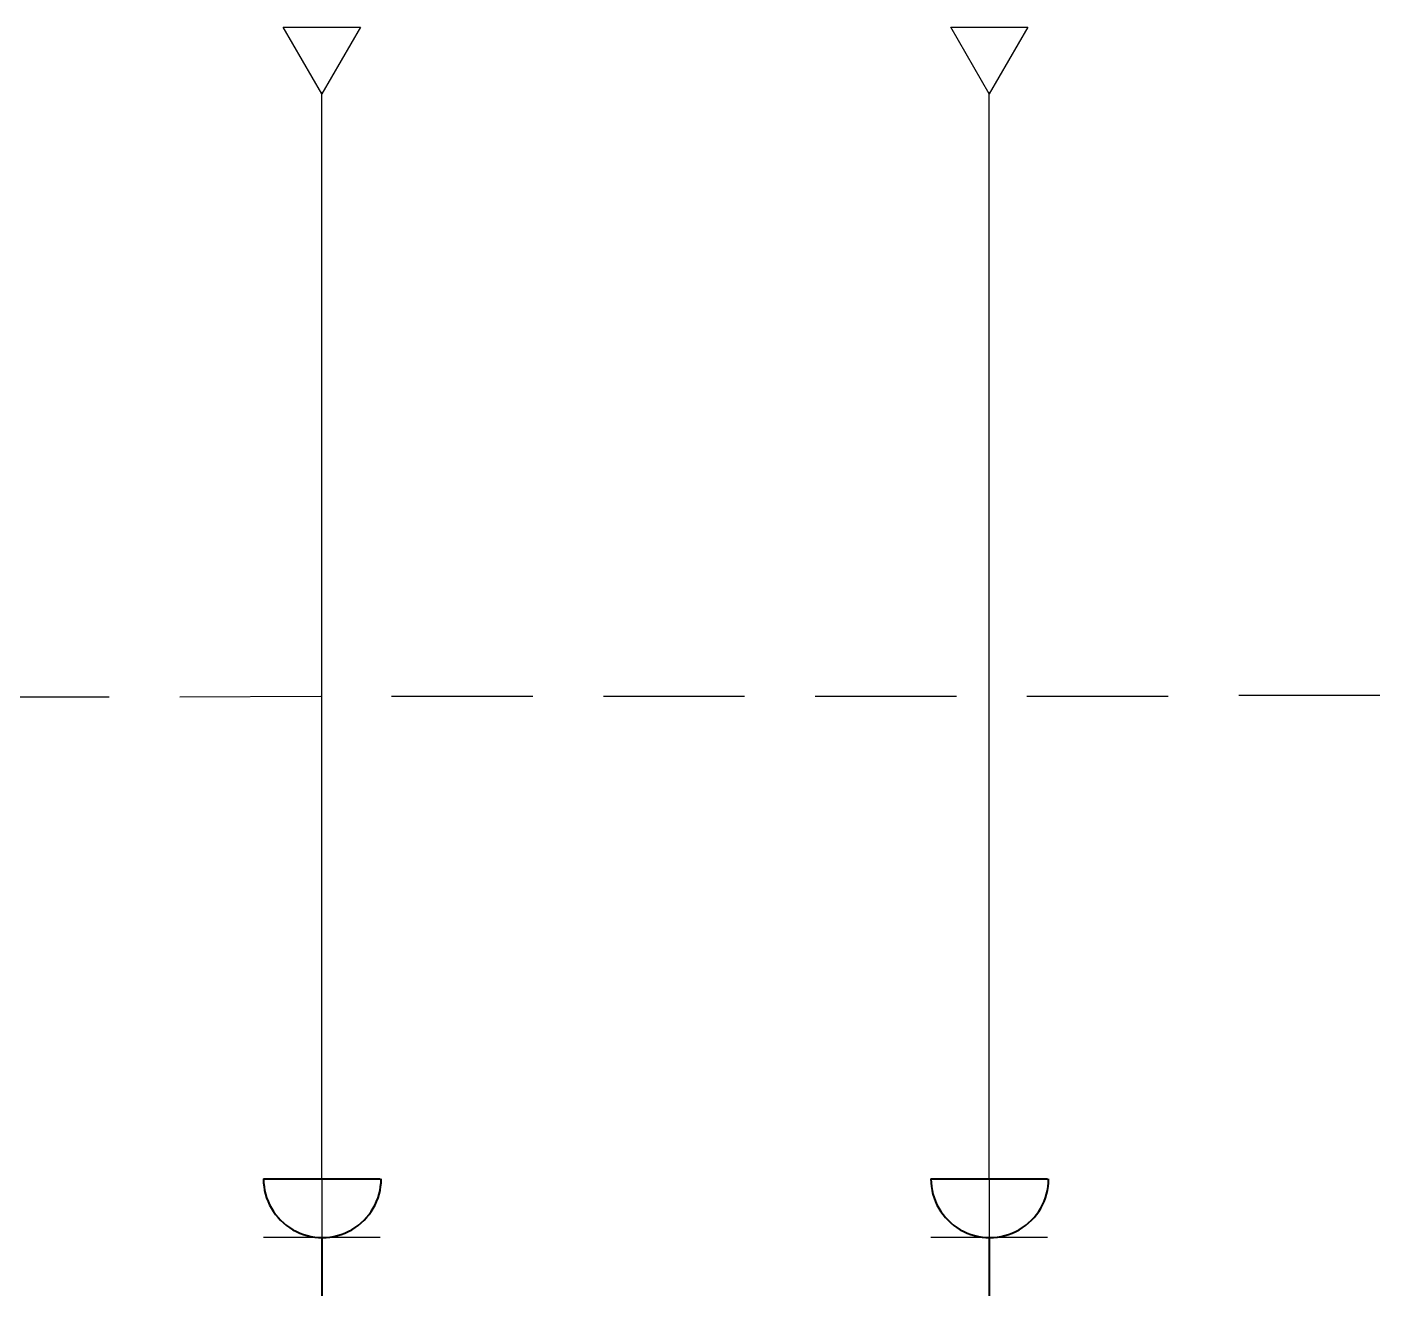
# Model space of a CAD drawing. Header units: millimetres. Extents: x -32 to 417638015, y -35 to 175284279.
# Drawn here: x 416758124 to 416764208, y 175224399 to 175230106 of the extents above; entities that cross this region are included whole.
import ezdxf

# ---------------------------------------------------------------- set-up
doc = ezdxf.new("R2010")
doc.units = ezdxf.units.MM
doc.layers.add('PDF _0', color=7, linetype='Continuous')
doc.layers.add('PDF _ЭОМ_Розетки быт', color=5, linetype='Continuous')

msp = doc.modelspace()

# ---------------------------------------------------------------- linework, layer by layer
at = {"layer": 'PDF _0', "lineweight": 25}
for points in [[(416759449.8, 175229805.5), (416759276.2, 175230106), (416759623.4, 175230106)], [(416762451.2, 175229805.5), (416762277.7, 175230106), (416762624.8, 175230106)]]:
    msp.add_lwpolyline(points, close=True, dxfattribs=at)
for points in [[(416759449.8, 175224924.4), (416759449.8, 175229813.7)], [(416762451.2, 175224924.4), (416762451.2, 175229813.7)], [(416758493.1, 175227091.9), (416757858.1, 175227091.9)], [(416759445.6, 175227096.1), (416758810.6, 175227091.9)], [(416760398.1, 175227096.1), (416759763.1, 175227096.1)], [(416761350.6, 175227096.1), (416760715.6, 175227096.1)], [(416762303.1, 175227096.1), (416761668.1, 175227096.1)], [(416763255.6, 175227096.1), (416762620.6, 175227096.1)], [(416764208.1, 175227100.4), (416763573.1, 175227100.4)]]:
    msp.add_lwpolyline(points, dxfattribs=at)
at = {"layer": 'PDF _ЭОМ_Розетки быт', "lineweight": 40}
for points in [[(416759712.3, 175224924.4), (416759187.3, 175224924.4)], [(416762713.7, 175224924.4), (416762188.8, 175224924.4)], [(416759449.8, 175224661.9), (416759449.8, 175224399.5)], [(416762451.2, 175224661.9), (416762451.2, 175224399.5)]]:
    msp.add_lwpolyline(points, dxfattribs=at)
at = {"layer": 'PDF _ЭОМ_Розетки быт', "lineweight": 30}
for points in [[(416759449.8, 175224924.4), (416759449.8, 175224662)], [(416762451.2, 175224924.4), (416762451.2, 175224662)], [(416759712.3, 175224661.9), (416759187.3, 175224661.9)], [(416762713.7, 175224661.9), (416762188.8, 175224661.9)]]:
    msp.add_lwpolyline(points, dxfattribs=at)
at = {"layer": 'PDF _ЭОМ_Розетки быт', "lineweight": 40}
for centre in [(416759451.9, 175224926.5), (416762453.3, 175224926.5)]:
    msp.add_arc(centre, 264.6, 179.99976, 0.00024, dxfattribs=at)

doc.saveas('drawing.dxf')
